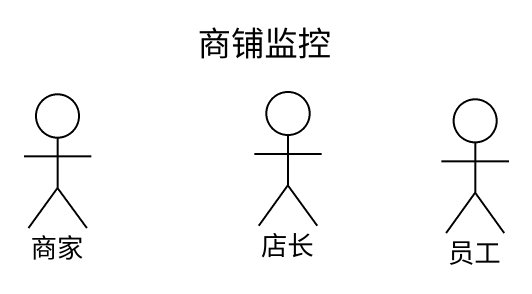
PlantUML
@startuml
title 商铺监控
actor 商家
actor 店长
actor 员工
@enduml
